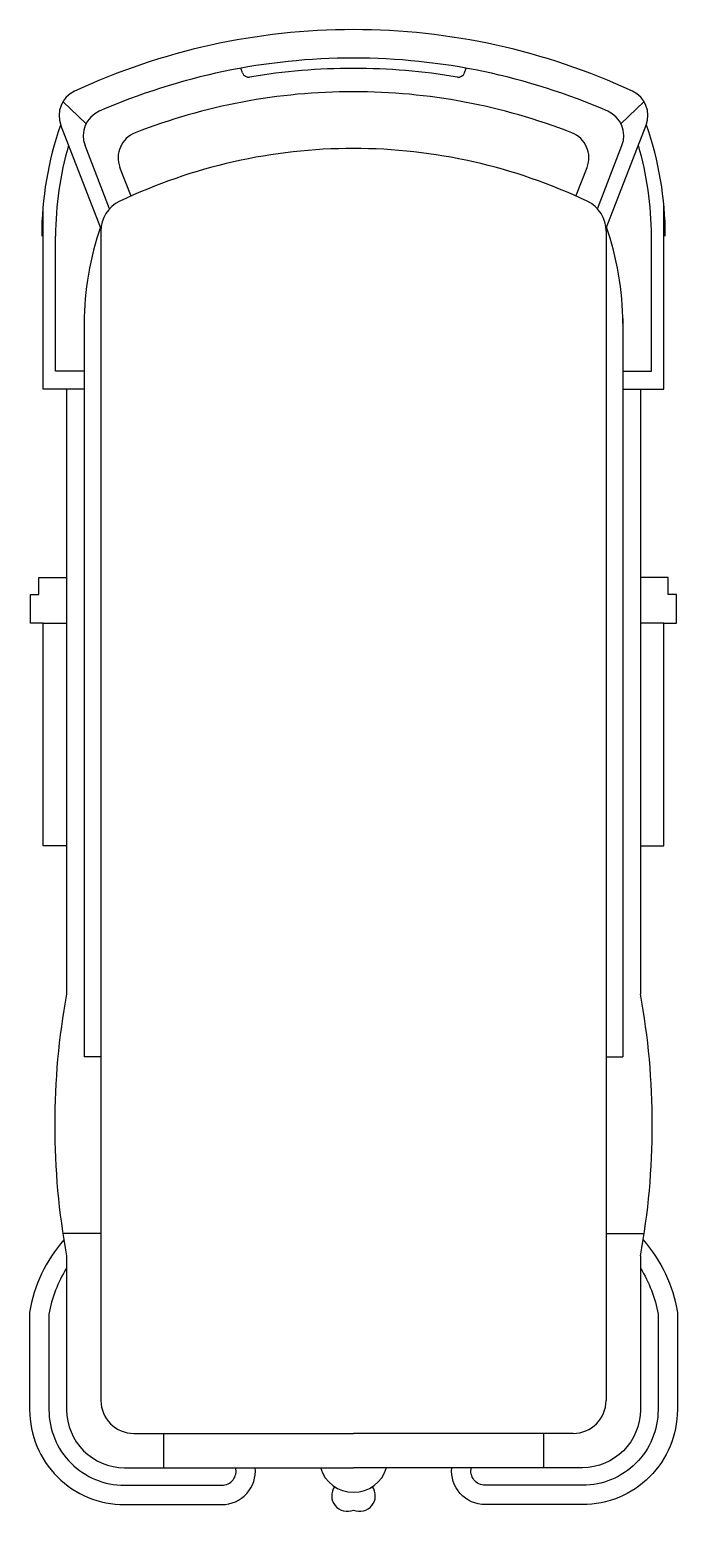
# Model space of a CAD drawing. Extents: x -1.04 to 1.04, y -4.75 to 0.
import ezdxf

# ---------------------------------------------------------------- set-up
doc = ezdxf.new("R2010")
doc.units = 0
doc.header["$MEASUREMENT"] = 0
doc.layers.add('CARRO', color=1, linetype='CONTINUOUS')

msp = doc.modelspace()

# ---------------------------------------------------------------- linework, layer by layer
at = {"layer": 'CARRO', "linetype": 'CONTINUOUS'}
for p, q in [((-0.3558, -0.1391), (-0.3613, -0.1236)), ((0.3558, -0.1391), (0.3613, -0.1236)), ((-0.8576, -0.302), (-0.9316, -0.2307)), ((0.8576, -0.302), (0.9316, -0.2307)), ((-0.8097, -0.637), (-0.9383, -0.3067)), ((0.8097, -0.637), (0.9383, -0.3067)), ((-0.782, -0.5745), (-0.8609, -0.3719)), ((0.782, -0.5745), (0.8609, -0.3719)), ((-0.7134, -0.5339), (-0.749, -0.4424)), ((0.7134, -0.5339), (0.749, -0.4424)), ((-0.9956, -1.1536), (-0.9956, -0.5677)), ((0.9956, -1.1536), (0.9956, -0.5677)), ((-0.9551, -1.0953), (-0.9551, -0.6625)), ((-0.8101, -0.6464), (-0.8101, -4.3981)), ((0.8101, -0.6464), (0.8101, -4.3981)), ((0.9551, -1.0953), (0.9551, -0.6625)), ((-0.8631, -0.9265), (-0.8631, -3.2957)), ((0.8631, -0.9265), (0.8631, -3.2957)), ((-0.8631, -1.0953), (-0.9551, -1.0953)), ((0.8631, -1.0953), (0.9551, -1.0953)), ((-0.8631, -1.1536), (-0.9956, -1.1536)), ((-0.9199, -1.1536), (-0.9199, -3.0943)), ((0.8631, -1.1536), (0.9956, -1.1536)), ((0.9199, -1.1536), (0.9199, -3.0943)), ((-1.0088, -1.8127), (-1.0088, -1.7578)), ((-1.0088, -1.7578), (-0.9199, -1.7578)), ((1.0088, -1.7578), (0.9199, -1.7578)), ((1.0088, -1.8127), (1.0088, -1.7578)), ((-1.0353, -1.9043), (-1.0353, -1.8127)), ((-1.0353, -1.8127), (-1.0088, -1.8127)), ((1.0353, -1.8127), (1.0088, -1.8127)), ((1.0353, -1.9043), (1.0353, -1.8127)), ((-0.9956, -1.9043), (-1.0353, -1.9043)), ((-0.9956, -2.6183), (-0.9956, -1.9043)), ((-0.9956, -1.9043), (-0.9199, -1.9043)), ((0.9956, -1.9043), (0.9199, -1.9043)), ((0.9956, -1.9043), (1.0353, -1.9043)), ((0.9956, -2.6183), (0.9956, -1.9043)), ((-0.9199, -2.6183), (-0.9956, -2.6183)), ((0.9199, -2.6183), (0.9956, -2.6183)), ((-0.8101, -3.2957), (-0.8631, -3.2957)), ((0.8101, -3.2957), (0.8631, -3.2957)), ((-0.8101, -3.8628), (-0.932, -3.8625)), ((-0.8101, -3.8628), (-0.8101, -3.8628)), ((0.8101, -3.8628), (0.932, -3.8625)), ((0.8101, -3.8628), (0.8101, -3.8628)), ((-0.7041, -4.5041), (0, -4.5041)), ((-0.609, -4.5041), (-0.609, -4.614)), ((0.7041, -4.5041), (0, -4.5041)), ((0.609, -4.5041), (0.609, -4.614))]:
    msp.add_line(p, q, dxfattribs=at)
for points in [[(-0.9288, -3.8829, 0.140403), (-1.0384, -4.1161), (-1.0384, -4.4285, 0.414214), (-0.7344, -4.7324), (-0.4224, -4.7324, 0.443731), (-0.3152, -4.614, 0.485105)], [(0.9288, -3.8829, -0.140403), (1.0384, -4.1161), (1.0384, -4.4285, -0.414214), (0.7344, -4.7324), (0.4224, -4.7324, -0.443731), (0.3152, -4.614, -0.485105)], [(-0.9199, -3.9343), (-0.9199, -4.4285, 0.414214), (-0.7344, -4.614), (0, -4.614)], [(0.9199, -3.9343), (0.9199, -4.4285, -0.414214), (0.7344, -4.614), (0, -4.614)], [(-0.9199, -3.9742, 0.097964), (-0.9766, -4.1213), (-0.9766, -4.4285, 0.414214), (-0.7344, -4.6706), (-0.4224, -4.6706, 0.485105), (-0.3777, -4.614)], [(0.9199, -3.9742, -0.097964), (0.9766, -4.1213), (0.9766, -4.4285, -0.414214), (0.7344, -4.6706), (0.4224, -4.6706, -0.485105), (0.3777, -4.614)]]:
    msp.add_lwpolyline(points, format="xyb", dxfattribs=at)
for centre, radius, start, end in [((0, -2.125), 2.125, 90, 114.8864), ((0, -2.125), 2.125, 65.1136, 90), ((0, -2.125), 2.0337, 90, 113.6296), ((0, -2.125), 2.0337, 66.3704, 90), ((-0.3365, -0.1321), 0.0205, 199.8933, 279.5826), ((0, -2.125), 2.0006, 90, 99.5826), ((0, -2.125), 2.0006, 80.4174, 90), ((0.3365, -0.1321), 0.0205, 260.4174, 340.1067), ((-0.858, -0.2754), 0.0861, 114.8864, 201.2692), ((0, -2.125), 1.9258, 90, 111.3152), ((0, -2.125), 1.9258, 68.6848, 90), ((0.858, -0.2754), 0.0861, 338.7308, 65.1136), ((-0.7806, -0.3407), 0.0861, 113.6296, 201.2692), ((0.7806, -0.3407), 0.0861, 338.7308, 66.3704), ((0.0855, -0.6625), 1.0853, 160.8312, 180), ((-0.6687, -0.4112), 0.0861, 111.3152, 201.2692), ((0.6687, -0.4112), 0.0861, 338.7308, 68.6848), ((-0.0855, -0.6625), 1.0853, 0, 19.1688), ((0.0855, -0.6625), 1.0407, 163.7116, 180), ((-0.0855, -0.6625), 1.0407, 0, 16.2884), ((0, -2.125), 1.7437, 90, 115.4629), ((0, -2.125), 1.7437, 64.5371, 90), ((-0.7041, -0.6464), 0.106, 115.4629, 180), ((0.7041, -0.6464), 0.106, 0, 64.5371), ((0.0855, -0.9426), 0.9488, 160.8312, 180), ((-0.0855, -0.9426), 0.9488, 0, 19.1688), ((1.3667, -3.5143), 2.3249, 169.5919, 190.4081), ((-1.3667, -3.5143), 2.3249, 349.5919, 10.4081), ((-0.7041, -4.3981), 0.106, 180, 270), ((0.7041, -4.3981), 0.106, 270, 0), ((0, -4.5826), 0.1104, 196.486, 270), ((0, -4.5826), 0.1104, 270, 343.514), ((-0.02, -4.7042), 0.0499, 144.1627, 293.5809), ((0.02, -4.7042), 0.0499, 246.4191, 35.8373)]:
    msp.add_arc(centre, radius, start, end, dxfattribs=at)

doc.saveas('drawing.dxf')
